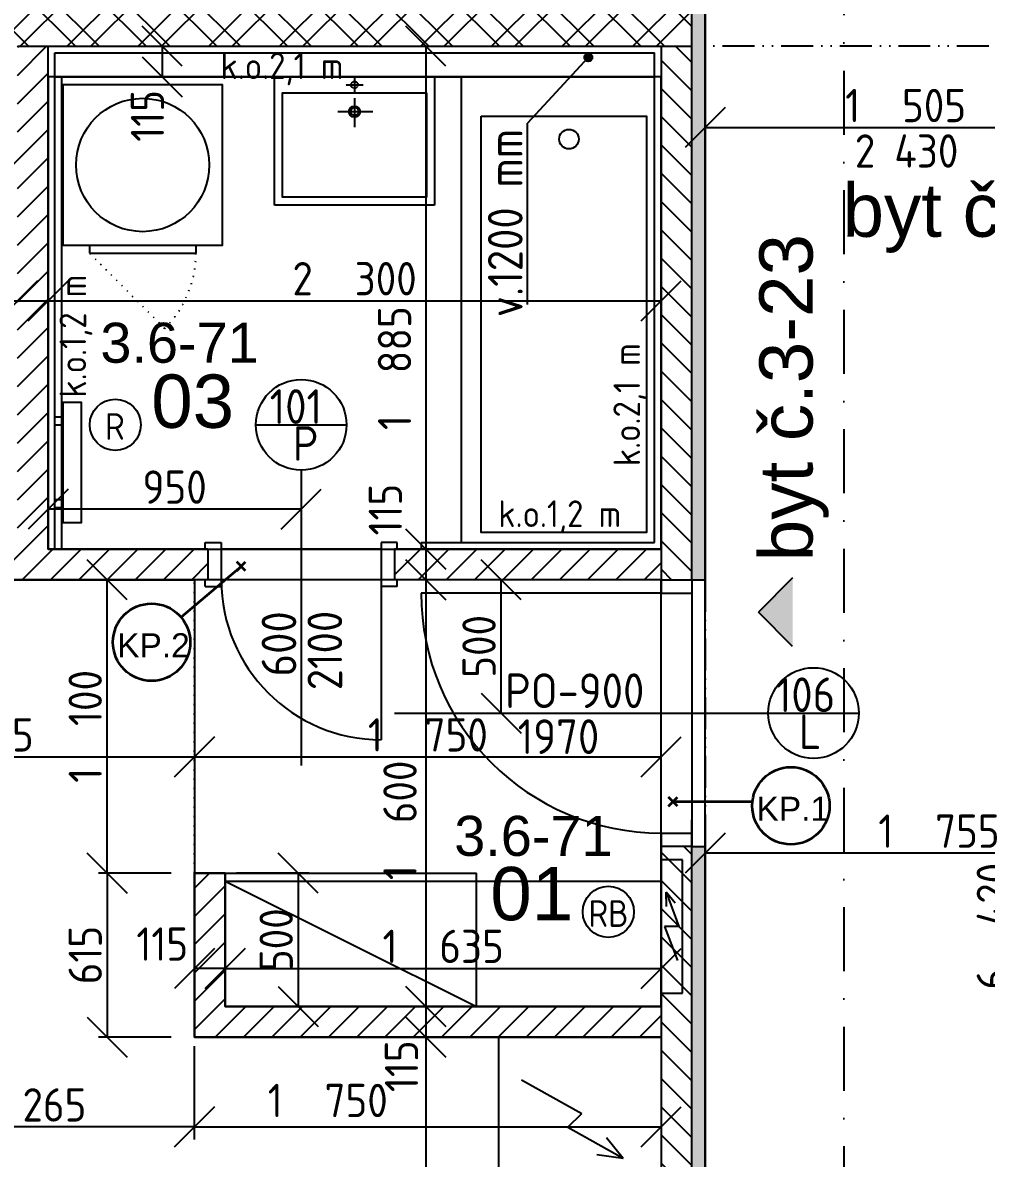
# Model space of a CAD drawing. Extents: x 4511820 to 5180432, y -1526536 to -944957.
# Drawn here: x 5032976 to 5036591, y -1141024 to -1136766 of the extents above; entities that cross this region are included whole.
import ezdxf

# ---------------------------------------------------------------- set-up
doc = ezdxf.new("R2010")
doc.units = 0
doc.header["$MEASUREMENT"] = 0
for name, pattern in [('ACAD_ISO07W100', [3.5, 0.5, -3]), ('ACAD_ISO12W100', [22, 12, -3, 0.5, -3, 0.5, -3]), ('BODKOCIARKOVANA_3', [5.6, 3, -1.3, 0, -1.3]), ('DASHED', [0.75, 0.5, -0.25])]:
    doc.linetypes.add(name, pattern=pattern)
doc.layers.get('0').update_dxf_attribs({"linetype": 'CONTINUOUS'})
doc.layers.get('Defpoints').update_dxf_attribs({"color": 61, "linetype": 'CONTINUOUS'})
for name, color, linetype in [('DVERE', 45, 'CONTINUOUS'), ('KÓTY', 4, 'CONTINUOUS'), ('MÚRY', 1, 'CONTINUOUS'), ('osi', 253, 'CONTINUOUS'), ('Plochy', 41, 'CONTINUOUS'), ('POPIS', 7, 'CONTINUOUS'), ('TENKÁ', 7, 'CONTINUOUS'), ('Z-Kúrenie', 101, 'CONTINUOUS'), ('ZARIADENIE', 47, 'CONTINUOUS'), ('ZARIADENIE1', 145, 'CONTINUOUS'), ('ZARIADOVACIE', 144, 'CONTINUOUS'), ('ZZ-elektro', 221, 'CONTINUOUS'), ('ŠRAFY', 82, 'CONTINUOUS')]:
    doc.layers.add(name, color=color, linetype=linetype)
doc.layers.add('preklady', color=74, linetype='CONTINUOUS', lineweight=35)
doc.styles.add('ARIAL', font='arial.ttf')
doc.styles.add('Style-Arial', font='arial.ttf')
doc.styles.add('STYLE1', font='isocp.shx')
doc.dimstyles.new('STANDARD-50', dxfattribs={"dimtxt": 125, "dimasz": 150, "dimexe": 10, "dimexo": 200, "dimgap": 20, "dimtad": 1, "dimdsep": 46, "dimlunit": 6, "dimtxsty": 'STYLE1', "dimblk1": 'OBLIQUE', "dimblk2": 'OBLIQUE', "dimsah": 1, "dimcen": 2.5, "dimse1": 1, "dimse2": 1, "dimadec": 0, "dimazin": 0, "dimtfac": 1, "dimtmove": 1, "dimatfit": 3, "dimldrblk": 'OBLIQUE', "dimfxl": 1, "dimtolj": 1, "dimtzin": 0, "dimarcsym": 0})
pattern_1 = [(45, (515270.5, 303822), (-53.0330086, 53.0330086), [])]
pattern_2 = [(135, (-2976355.03, 198812.926), (-53.0330086, -53.0330086), [])]

# ---------------------------------------------------------------- blocks, each defined once
blk = doc.blocks.new('pračka')
at = {"layer": 'ZARIADENIE1', "color": 8, "linetype": 'ACAD_ISO07W100', "ltscale": 8}
blk.add_line((4536136.9, -1117296.3), (4536419.7, -1117579.2), dxfattribs=at)
at = {"layer": 'ZARIADENIE1', "color": 8}
for p, q in [((4536419.7, -1117579.2), (4536019.7, -1117579.2)), ((4536019.7, -1117609.2), (4536019.7, -1117579.2)), ((4536419.7, -1117609.2), (4536419.7, -1117579.2))]:
    blk.add_line(p, q, dxfattribs=at)
blk.add_lwpolyline([(4536519.7, -1118209.2), (4536519.7, -1117609.2), (4535919.7, -1117609.2), (4535919.7, -1118209.2)], close=True, dxfattribs=at)
blk.add_circle((4536219.7, -1117909.2), 250, dxfattribs=at)
at = {"layer": 'ZARIADENIE1', "color": 8, "linetype": 'ACAD_ISO07W100', "ltscale": 8}
blk.add_arc((4536419.7, -1117579.2), 400, 135, 180, dxfattribs=at)
blk = doc.blocks.new('_OBLIQUE')
at = {"color": 0, "linetype": 'ByBlock'}
blk.add_line((-0.5, -0.5), (0.5, 0.5), dxfattribs=at)
blk = doc.blocks.new('*D19208')
at = {"layer": 'Defpoints', "color": 0}
for p in [(5035536, -1139304.2), (5037291, -1139354.2), (5035536, -1139879.5)]:
    blk.add_point(p, dxfattribs=at)
at = {"layer": 'KÓTY', "color": 0, "lineweight": -2}
blk.add_line((5037291, -1139879.5), (5035536, -1139879.5), dxfattribs=at)
at = {"layer": 'KÓTY', "color": 0, "linetype": 'ByBlock', "lineweight": -2, "xscale": 150, "yscale": 150, "zscale": 150, "rotation": 180}
blk.add_blockref('_OBLIQUE', (5035536, -1139879.5), dxfattribs=at)
at = {"layer": 'KÓTY', "color": 0, "linetype": 'ByBlock', "lineweight": -2, "xscale": 150, "yscale": 150, "zscale": 150}
blk.add_blockref('_OBLIQUE', (5037291, -1139879.5), dxfattribs=at)
at = {"layer": 'KÓTY', "color": 0, "insert": (5036413.5, -1139797), "char_height": 125, "attachment_point": 5, "style": 'STYLE1'}
blk.add_mtext('\\A1;1ﾠ755', dxfattribs=at)
blk = doc.blocks.new('*D19209')
at = {"layer": 'Defpoints', "color": 0}
for p in [(5035536, -1136854.2), (5037041, -1136854.2), (5037041, -1137158.7)]:
    blk.add_point(p, dxfattribs=at)
at = {"layer": 'KÓTY', "color": 0, "lineweight": -2}
blk.add_line((5035536, -1137158.7), (5037041, -1137158.7), dxfattribs=at)
at = {"layer": 'KÓTY', "color": 0, "linetype": 'ByBlock', "lineweight": -2, "xscale": 150, "yscale": 150, "zscale": 150, "rotation": 180}
blk.add_blockref('_OBLIQUE', (5035536, -1137158.7), dxfattribs=at)
at = {"layer": 'KÓTY', "color": 0, "linetype": 'ByBlock', "lineweight": -2, "xscale": 150, "yscale": 150, "zscale": 150}
blk.add_blockref('_OBLIQUE', (5037041, -1137158.7), dxfattribs=at)
at = {"layer": 'KÓTY', "color": 0, "insert": (5036288.5, -1137076.1), "char_height": 125, "attachment_point": 5, "style": 'STYLE1'}
blk.add_mtext('\\A1;1ﾠ505', dxfattribs=at)
blk = doc.blocks.new('*D19215')
at = {"layer": 'Defpoints', "color": 0}
for p in [(5037041, -1136554.2), (5036721, -1142974.2), (5037016, -1142974.2)]:
    blk.add_point(p, dxfattribs=at)
at = {"layer": 'KÓTY', "color": 0, "lineweight": -2}
blk.add_line((5036721, -1136554.2), (5036721, -1142974.2), dxfattribs=at)
at = {"layer": 'KÓTY', "color": 0, "linetype": 'ByBlock', "lineweight": -2, "xscale": 150, "yscale": 150, "zscale": 150}
for p, rotation in [((5036721, -1136554.2), 90), ((5036721, -1142974.2), 270)]:
    blk.add_blockref('_OBLIQUE', p, dxfattribs=dict(at, rotation=rotation))
at = {"layer": 'KÓTY', "color": 0, "insert": (5036617.5, -1140154), "char_height": 125, "attachment_point": 5, "rotation": 90, "style": 'STYLE1'}
blk.add_mtext('\\A1;6ﾠ420', dxfattribs=at)
blk = doc.blocks.new('*D19217')
at = {"layer": 'Defpoints', "color": 0}
for p in [(5033621, -1140569.2), (5035371, -1140569.2), (5035371, -1140906)]:
    blk.add_point(p, dxfattribs=at)
at = {"layer": 'KÓTY', "color": 0, "lineweight": -2}
blk.add_line((5033621, -1140906), (5035371, -1140906), dxfattribs=at)
at = {"layer": 'KÓTY', "color": 0, "linetype": 'ByBlock', "lineweight": -2, "xscale": 150, "yscale": 150, "zscale": 150, "rotation": 180}
blk.add_blockref('_OBLIQUE', (5033621, -1140906), dxfattribs=at)
at = {"layer": 'KÓTY', "color": 0, "linetype": 'ByBlock', "lineweight": -2, "xscale": 150, "yscale": 150, "zscale": 150}
blk.add_blockref('_OBLIQUE', (5035371, -1140906), dxfattribs=at)
at = {"layer": 'KÓTY', "color": 0, "insert": (5034120.5, -1140807), "char_height": 125, "attachment_point": 5, "style": 'STYLE1'}
blk.add_mtext('\\A1;1ﾠ750', dxfattribs=at)
blk = doc.blocks.new('*D19218')
at = {"layer": 'Defpoints', "color": 0}
for p in [(5032356, -1140044.2), (5033621, -1140044.2), (5032356, -1140906)]:
    blk.add_point(p, dxfattribs=at)
at = {"layer": 'KÓTY', "color": 0, "lineweight": -2}
blk.add_line((5033621, -1140906), (5032356, -1140906), dxfattribs=at)
at = {"layer": 'KÓTY', "color": 0, "linetype": 'ByBlock', "lineweight": -2, "xscale": 150, "yscale": 150, "zscale": 150, "rotation": 180}
blk.add_blockref('_OBLIQUE', (5032356, -1140906), dxfattribs=at)
at = {"layer": 'KÓTY', "color": 0, "linetype": 'ByBlock', "lineweight": -2, "xscale": 150, "yscale": 150, "zscale": 150}
blk.add_blockref('_OBLIQUE', (5033621, -1140906), dxfattribs=at)
at = {"layer": 'KÓTY', "color": 0, "insert": (5032988.5, -1140823.5), "char_height": 125, "attachment_point": 5, "style": 'STYLE1'}
blk.add_mtext('\\A1;1ﾠ265', dxfattribs=at)
blk = doc.blocks.new('*D19221')
at = {"layer": 'Defpoints', "color": 0}
for p in [(5034431.5, -1136854.2), (5033499, -1136969.2), (5034431.5, -1136969.2)]:
    blk.add_point(p, dxfattribs=at)
at = {"layer": 'KÓTY', "color": 0, "lineweight": -2}
blk.add_line((5033499, -1136854.2), (5033499, -1136969.2), dxfattribs=at)
at = {"layer": 'KÓTY', "color": 0, "linetype": 'ByBlock', "lineweight": -2, "xscale": 150, "yscale": 150, "zscale": 150}
for p, rotation in [((5033499, -1136854.2), 90), ((5033499, -1136969.2), 270)]:
    blk.add_blockref('_OBLIQUE', p, dxfattribs=dict(at, rotation=rotation))
at = {"layer": 'KÓTY', "color": 0, "insert": (5033444, -1137115), "char_height": 125, "attachment_point": 5, "rotation": 90, "style": 'STYLE1'}
blk.add_mtext('\\A1;115', dxfattribs=at)
blk = doc.blocks.new('*D19222')
at = {"layer": 'Defpoints', "color": 0}
for p in [(5031956, -1137369.2), (5032956, -1137369.2), (5032956, -1137808)]:
    blk.add_point(p, dxfattribs=at)
at = {"layer": 'KÓTY', "color": 0, "lineweight": -2}
blk.add_line((5031956, -1137808), (5032956, -1137808), dxfattribs=at)
at = {"layer": 'KÓTY', "color": 0, "linetype": 'ByBlock', "lineweight": -2, "xscale": 150, "yscale": 150, "zscale": 150, "rotation": 180}
blk.add_blockref('_OBLIQUE', (5031956, -1137808), dxfattribs=at)
at = {"layer": 'KÓTY', "color": 0, "linetype": 'ByBlock', "lineweight": -2, "xscale": 150, "yscale": 150, "zscale": 150}
blk.add_blockref('_OBLIQUE', (5032956, -1137808), dxfattribs=at)
at = {"layer": 'KÓTY', "color": 0, "insert": (5032456, -1137725.5), "char_height": 125, "attachment_point": 5, "style": 'STYLE1'}
blk.add_mtext('\\A1;1ﾠ000', dxfattribs=at)
blk = doc.blocks.new('*D19223')
at = {"layer": 'Defpoints', "color": 0}
for p in [(5032956, -1137369.2), (5033071, -1137369.2), (5033071, -1137808)]:
    blk.add_point(p, dxfattribs=at)
at = {"layer": 'KÓTY', "color": 0, "lineweight": -2}
blk.add_line((5032956, -1137808), (5033071, -1137808), dxfattribs=at)
at = {"layer": 'KÓTY', "color": 0, "linetype": 'ByBlock', "lineweight": -2, "xscale": 150, "yscale": 150, "zscale": 150, "rotation": 180}
blk.add_blockref('_OBLIQUE', (5032956, -1137808), dxfattribs=at)
at = {"layer": 'KÓTY', "color": 0, "linetype": 'ByBlock', "lineweight": -2, "xscale": 150, "yscale": 150, "zscale": 150}
blk.add_blockref('_OBLIQUE', (5033071, -1137808), dxfattribs=at)
at = {"layer": 'KÓTY', "color": 0, "insert": (5032822.5, -1137669.5), "char_height": 125, "attachment_point": 5, "style": 'STYLE1'}
blk.add_mtext('\\A1;115', dxfattribs=at)
blk = doc.blocks.new('*D19224')
at = {"layer": 'Defpoints', "color": 0}
for p in [(5035371, -1137808), (5033071, -1138739.2), (5035371, -1138739.2)]:
    blk.add_point(p, dxfattribs=at)
at = {"layer": 'KÓTY', "color": 0, "lineweight": -2}
blk.add_line((5033071, -1137808), (5035371, -1137808), dxfattribs=at)
at = {"layer": 'KÓTY', "color": 0, "linetype": 'ByBlock', "lineweight": -2, "xscale": 150, "yscale": 150, "zscale": 150, "rotation": 180}
blk.add_blockref('_OBLIQUE', (5033071, -1137808), dxfattribs=at)
at = {"layer": 'KÓTY', "color": 0, "linetype": 'ByBlock', "lineweight": -2, "xscale": 150, "yscale": 150, "zscale": 150}
blk.add_blockref('_OBLIQUE', (5035371, -1137808), dxfattribs=at)
at = {"layer": 'KÓTY', "color": 0, "insert": (5034221, -1137725.5), "char_height": 125, "attachment_point": 5, "style": 'STYLE1'}
blk.add_mtext('\\A1;2ﾠ300', dxfattribs=at)
blk = doc.blocks.new('*D19225')
at = {"layer": 'Defpoints', "color": 0}
for p in [(5035371, -1136854.2), (5034488, -1138739.2), (5035371, -1138739.2)]:
    blk.add_point(p, dxfattribs=at)
at = {"layer": 'KÓTY', "color": 0, "lineweight": -2}
blk.add_line((5034488, -1136854.2), (5034488, -1138739.2), dxfattribs=at)
at = {"layer": 'KÓTY', "color": 0, "linetype": 'ByBlock', "lineweight": -2, "xscale": 150, "yscale": 150, "zscale": 150}
for p, rotation in [((5034488, -1136854.2), 90), ((5034488, -1138739.2), 270)]:
    blk.add_blockref('_OBLIQUE', p, dxfattribs=dict(at, rotation=rotation))
at = {"layer": 'KÓTY', "color": 0, "insert": (5034371, -1138061), "char_height": 125, "attachment_point": 5, "rotation": 90, "style": 'STYLE1'}
blk.add_mtext('\\A1;1ﾠ885', dxfattribs=at)
blk = doc.blocks.new('*D19226')
at = {"layer": 'Defpoints', "color": 0}
for p in [(5034488, -1138739.2), (5034488, -1138854.2), (5034488, -1138854.2)]:
    blk.add_point(p, dxfattribs=at)
at = {"layer": 'KÓTY', "color": 0, "lineweight": -2}
blk.add_line((5034488, -1138739.2), (5034488, -1138854.2), dxfattribs=at)
at = {"layer": 'KÓTY', "color": 0, "linetype": 'ByBlock', "lineweight": -2, "xscale": 150, "yscale": 150, "zscale": 150}
for p, rotation in [((5034488, -1138739.2), 90), ((5034488, -1138854.2), 270)]:
    blk.add_blockref('_OBLIQUE', p, dxfattribs=dict(at, rotation=rotation))
at = {"layer": 'KÓTY', "color": 0, "insert": (5034336.5, -1138591.5), "char_height": 125, "attachment_point": 5, "rotation": 90, "style": 'STYLE1'}
blk.add_mtext('\\A1;115', dxfattribs=at)
blk = doc.blocks.new('*D19227')
at = {"layer": 'Defpoints', "color": 0}
for p in [(5034488, -1138854.2), (5034488, -1140454.2), (5034488, -1140454.2)]:
    blk.add_point(p, dxfattribs=at)
at = {"layer": 'KÓTY', "color": 0, "lineweight": -2}
blk.add_line((5034488, -1138854.2), (5034488, -1140454.2), dxfattribs=at)
at = {"layer": 'KÓTY', "color": 0, "linetype": 'ByBlock', "lineweight": -2, "xscale": 150, "yscale": 150, "zscale": 150}
for p, rotation in [((5034488, -1138854.2), 90), ((5034488, -1140454.2), 270)]:
    blk.add_blockref('_OBLIQUE', p, dxfattribs=dict(at, rotation=rotation))
at = {"layer": 'KÓTY', "color": 0, "insert": (5034391.5, -1139756.5), "char_height": 125, "attachment_point": 5, "rotation": 90, "style": 'STYLE1'}
blk.add_mtext('\\A1;1ﾠ600', dxfattribs=at)
blk = doc.blocks.new('*D19228')
at = {"layer": 'Defpoints', "color": 0}
for p in [(5033736, -1140454.2), (5033486, -1140569.2), (5034488, -1140569.2)]:
    blk.add_point(p, dxfattribs=at)
at = {"layer": 'KÓTY', "color": 0, "lineweight": -2}
blk.add_line((5034488, -1140454.2), (5034488, -1140569.2), dxfattribs=at)
at = {"layer": 'KÓTY', "color": 0, "linetype": 'ByBlock', "lineweight": -2, "xscale": 150, "yscale": 150, "zscale": 150}
for p, rotation in [((5034488, -1140454.2), 90), ((5034488, -1140569.2), 270)]:
    blk.add_blockref('_OBLIQUE', p, dxfattribs=dict(at, rotation=rotation))
at = {"layer": 'KÓTY', "color": 0, "insert": (5034397, -1140678.5), "char_height": 125, "attachment_point": 5, "rotation": 90, "style": 'STYLE1'}
blk.add_mtext('\\A1;115', dxfattribs=at)
blk = doc.blocks.new('*D19229')
at = {"layer": 'Defpoints', "color": 0}
for p in [(5033621, -1140569.2), (5033371, -1142974.2), (5034488, -1142974.2)]:
    blk.add_point(p, dxfattribs=at)
at = {"layer": 'KÓTY', "color": 0, "lineweight": -2}
blk.add_line((5034488, -1140569.2), (5034488, -1142974.2), dxfattribs=at)
at = {"layer": 'KÓTY', "color": 0, "linetype": 'ByBlock', "lineweight": -2, "xscale": 150, "yscale": 150, "zscale": 150}
for p, rotation in [((5034488, -1140569.2), 90), ((5034488, -1142974.2), 270)]:
    blk.add_blockref('_OBLIQUE', p, dxfattribs=dict(at, rotation=rotation))
at = {"layer": 'KÓTY', "color": 0, "insert": (5034405.5, -1141771.7), "char_height": 125, "attachment_point": 5, "rotation": 90, "style": 'STYLE1'}
blk.add_mtext('\\A1;2ﾠ405', dxfattribs=at)
blk = doc.blocks.new('*D19236')
at = {"layer": 'Defpoints', "color": 0}
for p in [(5033736, -1139954.2), (5033736, -1140454.2), (5034009.5, -1140454.2)]:
    blk.add_point(p, dxfattribs=at)
at = {"layer": 'KÓTY', "color": 0, "lineweight": -2}
blk.add_line((5034009.5, -1139954.2), (5034009.5, -1140454.2), dxfattribs=at)
at = {"layer": 'KÓTY', "color": 0, "linetype": 'ByBlock', "lineweight": -2, "xscale": 150, "yscale": 150, "zscale": 150}
for p, rotation in [((5034009.5, -1139954.2), 90), ((5034009.5, -1140454.2), 270)]:
    blk.add_blockref('_OBLIQUE', p, dxfattribs=dict(at, rotation=rotation))
at = {"layer": 'KÓTY', "color": 0, "insert": (5033927, -1140204.2), "char_height": 125, "attachment_point": 5, "rotation": 90, "style": 'STYLE1'}
blk.add_mtext('\\A1;500', dxfattribs=at)
blk = doc.blocks.new('*D19237')
at = {"layer": 'Defpoints', "color": 0}
for p in [(5033019.5, -1138854.2), (5033293, -1138854.2), (5033019.5, -1139954.2)]:
    blk.add_point(p, dxfattribs=at)
at = {"layer": 'KÓTY', "color": 0, "lineweight": -2}
blk.add_line((5033293, -1139954.2), (5033293, -1138854.2), dxfattribs=at)
at = {"layer": 'KÓTY', "color": 0, "linetype": 'ByBlock', "lineweight": -2, "xscale": 150, "yscale": 150, "zscale": 150}
for p, rotation in [((5033293, -1138854.2), 90), ((5033293, -1139954.2), 270)]:
    blk.add_blockref('_OBLIQUE', p, dxfattribs=dict(at, rotation=rotation))
at = {"layer": 'KÓTY', "color": 0, "insert": (5033210.5, -1139404.2), "char_height": 125, "attachment_point": 5, "rotation": 90, "style": 'STYLE1'}
blk.add_mtext('\\A1;1ﾠ100', dxfattribs=at)
blk = doc.blocks.new('*D19240')
at = {"layer": 'Defpoints', "color": 0}
for p in [(5033071, -1138446.5), (5034021, -1138446.5), (5033071, -1138589.5)]:
    blk.add_point(p, dxfattribs=at)
at = {"layer": 'KÓTY', "color": 0, "lineweight": -2}
blk.add_line((5034021, -1138589.5), (5033071, -1138589.5), dxfattribs=at)
at = {"layer": 'KÓTY', "color": 0, "linetype": 'ByBlock', "lineweight": -2, "xscale": 150, "yscale": 150, "zscale": 150, "rotation": 180}
blk.add_blockref('_OBLIQUE', (5033071, -1138589.5), dxfattribs=at)
at = {"layer": 'KÓTY', "color": 0, "linetype": 'ByBlock', "lineweight": -2, "xscale": 150, "yscale": 150, "zscale": 150}
blk.add_blockref('_OBLIQUE', (5034021, -1138589.5), dxfattribs=at)
at = {"layer": 'KÓTY', "color": 0, "insert": (5033546, -1138507), "char_height": 125, "attachment_point": 5, "style": 'STYLE1'}
blk.add_mtext('\\A1;950', dxfattribs=at)
blk = doc.blocks.new('*D19241')
at = {"layer": 'Defpoints', "color": 0}
for p in [(5034488, -1138854.2), (5034770.5, -1138854.2), (5034488, -1139354.2)]:
    blk.add_point(p, dxfattribs=at)
at = {"layer": 'KÓTY', "color": 0, "lineweight": -2}
blk.add_line((5034770.5, -1139354.2), (5034770.5, -1138854.2), dxfattribs=at)
at = {"layer": 'KÓTY', "color": 0, "linetype": 'ByBlock', "lineweight": -2, "xscale": 150, "yscale": 150, "zscale": 150}
for p, rotation in [((5034770.5, -1138854.2), 90), ((5034770.5, -1139354.2), 270)]:
    blk.add_blockref('_OBLIQUE', p, dxfattribs=dict(at, rotation=rotation))
at = {"layer": 'KÓTY', "color": 0, "insert": (5034688, -1139104.2), "char_height": 125, "attachment_point": 5, "rotation": 90, "style": 'STYLE1'}
blk.add_mtext('\\A1;500', dxfattribs=at)
blk = doc.blocks.new('*D21998')
at = {"layer": 'Defpoints', "color": 0}
for p in [(5035371, -1140311.5), (5033736, -1140454.2), (5035371, -1140454.2)]:
    blk.add_point(p, dxfattribs=at)
at = {"layer": 'KÓTY', "color": 0, "lineweight": -2}
blk.add_line((5033736, -1140311.5), (5035371, -1140311.5), dxfattribs=at)
at = {"layer": 'KÓTY', "color": 0, "linetype": 'ByBlock', "lineweight": -2, "xscale": 150, "yscale": 150, "zscale": 150, "rotation": 180}
blk.add_blockref('_OBLIQUE', (5033736, -1140311.5), dxfattribs=at)
at = {"layer": 'KÓTY', "color": 0, "linetype": 'ByBlock', "lineweight": -2, "xscale": 150, "yscale": 150, "zscale": 150}
blk.add_blockref('_OBLIQUE', (5035371, -1140311.5), dxfattribs=at)
at = {"layer": 'KÓTY', "color": 0, "insert": (5034553.5, -1140229), "char_height": 125, "attachment_point": 5, "style": 'STYLE1'}
blk.add_mtext('\\A1;1ﾠ635', dxfattribs=at)
blk = doc.blocks.new('*D21999')
at = {"layer": 'Defpoints', "color": 0}
for p in [(5033621, -1140311.5), (5033621, -1140311.5), (5033736, -1140311.5)]:
    blk.add_point(p, dxfattribs=at)
at = {"layer": 'KÓTY', "color": 0, "lineweight": -2}
blk.add_line((5033736, -1140311.5), (5033621, -1140311.5), dxfattribs=at)
at = {"layer": 'KÓTY', "color": 0, "linetype": 'ByBlock', "lineweight": -2, "xscale": 150, "yscale": 150, "zscale": 150, "rotation": 180}
blk.add_blockref('_OBLIQUE', (5033621, -1140311.5), dxfattribs=at)
at = {"layer": 'KÓTY', "color": 0, "linetype": 'ByBlock', "lineweight": -2, "xscale": 150, "yscale": 150, "zscale": 150}
blk.add_blockref('_OBLIQUE', (5033736, -1140311.5), dxfattribs=at)
at = {"layer": 'KÓTY', "color": 0, "insert": (5033499.5, -1140220.5), "char_height": 125, "attachment_point": 5, "style": 'STYLE1'}
blk.add_mtext('\\A1;115', dxfattribs=at)
blk = doc.blocks.new('*D22000')
at = {"layer": 'Defpoints', "color": 0}
for p in [(5033621, -1139282.7), (5035371, -1139282.7), (5035371, -1139518.5)]:
    blk.add_point(p, dxfattribs=at)
at = {"layer": 'KÓTY', "color": 0, "lineweight": -2}
blk.add_line((5033621, -1139518.5), (5035371, -1139518.5), dxfattribs=at)
at = {"layer": 'KÓTY', "color": 0, "linetype": 'ByBlock', "lineweight": -2, "xscale": 150, "yscale": 150, "zscale": 150, "rotation": 180}
blk.add_blockref('_OBLIQUE', (5033621, -1139518.5), dxfattribs=at)
at = {"layer": 'KÓTY', "color": 0, "linetype": 'ByBlock', "lineweight": -2, "xscale": 150, "yscale": 150, "zscale": 150}
blk.add_blockref('_OBLIQUE', (5035371, -1139518.5), dxfattribs=at)
at = {"layer": 'KÓTY', "color": 0, "insert": (5034496, -1139436), "char_height": 125, "attachment_point": 5, "style": 'STYLE1'}
blk.add_mtext('\\A1;1ﾠ750', dxfattribs=at)
blk = doc.blocks.new('*D22001')
at = {"layer": 'Defpoints', "color": 0}
for p in [(5033621, -1139518.5), (5031956, -1139807.7), (5033621, -1139832.7)]:
    blk.add_point(p, dxfattribs=at)
at = {"layer": 'KÓTY', "color": 0, "lineweight": -2}
blk.add_line((5031956, -1139518.5), (5033621, -1139518.5), dxfattribs=at)
at = {"layer": 'KÓTY', "color": 0, "linetype": 'ByBlock', "lineweight": -2, "xscale": 150, "yscale": 150, "zscale": 150, "rotation": 180}
blk.add_blockref('_OBLIQUE', (5031956, -1139518.5), dxfattribs=at)
at = {"layer": 'KÓTY', "color": 0, "linetype": 'ByBlock', "lineweight": -2, "xscale": 150, "yscale": 150, "zscale": 150}
blk.add_blockref('_OBLIQUE', (5033621, -1139518.5), dxfattribs=at)
at = {"layer": 'KÓTY', "color": 0, "insert": (5032788.5, -1139436), "char_height": 125, "attachment_point": 5, "style": 'STYLE1'}
blk.add_mtext('\\A1;1ﾠ665', dxfattribs=at)
blk = doc.blocks.new('*D22002')
at = {"layer": 'Defpoints', "color": 0}
for p in [(5033621, -1139954.2), (5033293, -1140569.2), (5033621, -1140569.2)]:
    blk.add_point(p, dxfattribs=at)
at = {"layer": 'KÓTY', "color": 0, "lineweight": -2}
blk.add_line((5033293, -1139954.2), (5033293, -1140569.2), dxfattribs=at)
at = {"layer": 'KÓTY', "color": 0, "linetype": 'ByBlock', "lineweight": -2, "xscale": 150, "yscale": 150, "zscale": 150}
for p, rotation in [((5033293, -1139954.2), 90), ((5033293, -1140569.2), 270)]:
    blk.add_blockref('_OBLIQUE', p, dxfattribs=dict(at, rotation=rotation))
at = {"layer": 'KÓTY', "color": 0, "insert": (5033210.5, -1140261.7), "char_height": 125, "attachment_point": 5, "rotation": 90, "style": 'STYLE1'}
blk.add_mtext('\\A1;615', dxfattribs=at)

msp = doc.modelspace()

# ---------------------------------------------------------------- hatches: boundary and pattern name
at = {"layer": 'KÓTY'}
h = msp.add_hatch(color=256, dxfattribs=at)
h.dxf.hatch_style = 1
h.paths.add_polyline_path([(5035113, -1136895.5, 0.65381715), (5035087.826, -1136884.478, 1.52947961)])
at = {"layer": 'TENKÁ'}
h = msp.add_hatch(color=256, dxfattribs=at)
h.dxf.hatch_style = 1
h.paths.add_polyline_path([(5035864.41, -1138847.781), (5035864.41, -1139104.602), (5035736, -1138976.191)])
at = {"layer": 'ŠRAFY'}
h = msp.add_hatch(dxfattribs=at)
h.set_pattern_fill('ANSI32', color=256, scale=500)
h.set_pattern_definition([(45, (584112, 91563.12), (-132.5825215, 132.5825215), []), (45, (584200.39, 91563.12), (-132.5825215, 132.5825215), [])])
h.paths.add_polyline_path([(5035486, -1136604.191), (5027241, -1136604.191), (5027241, -1136854.191), (5027621, -1136854.191), (5031841, -1136854.191), (5031956, -1136854.191), (5032956, -1136854.191), (5033071, -1136854.191), (5033096, -1136854.191), (5035346, -1136854.191), (5035371, -1136854.191), (5035486, -1136854.191)])
h = msp.add_hatch(dxfattribs=at)
h.set_pattern_fill('ANSI32', color=256, scale=500, angle=90)
h.set_pattern_definition([(135, (400449.4, 44482.1), (-132.5825215, -132.5825215), []), (135, (400449.4, 44570.48), (-132.5825215, -132.5825215), [])])
h.paths.add_polyline_path([(5027241, -1136604.191), (5027241, -1136854.191), (5027621, -1136854.191), (5031841, -1136854.191), (5031956, -1136854.191), (5032956, -1136854.191), (5033071, -1136854.191), (5033096, -1136854.191), (5035346, -1136854.191), (5035371, -1136854.191), (5035486, -1136854.191), (5035486, -1136604.191)])
h = msp.add_hatch(dxfattribs=at)
h.set_pattern_fill('DOTS', color=256, scale=250, angle=90)
h.set_pattern_definition([(90, (-71441.844, -23850), (-15.625, 7.8125), [0, -15.625])])
h.paths.add_polyline_path([(5035536, -1136604.191), (5035486, -1136604.191), (5035486, -1136854.191), (5035486, -1138854.191), (5035536, -1138854.191)])
at = {"layer": 'ŠRAFY', "ltscale": 0.25}
h = msp.add_hatch(dxfattribs=at)
h.set_pattern_fill('ANSI31', color=256, scale=600, style=0)
h.set_pattern_definition(pattern_1)
h.paths.add_polyline_path([(5031956, -1137254.191), (5031956, -1136854.191), (5031841, -1136854.191), (5031841, -1138979.191), (5031956, -1138979.191), (5031956, -1138854.191), (5031971, -1138854.191), (5031971, -1138739.191), (5031956, -1138739.191), (5031956, -1137369.191), (5032956, -1137369.191), (5032956, -1138739.191), (5032671, -1138739.191), (5032671, -1138854.191), (5033671, -1138854.191), (5033671, -1138739.191), (5033071, -1138739.191), (5033071, -1136854.191), (5032956, -1136854.191), (5032956, -1137254.191)])
h = msp.add_hatch(dxfattribs=at)
h.set_pattern_fill('ANSI31', color=256, scale=600, angle=90, style=0)
h.set_pattern_definition(pattern_2)
h.paths.add_polyline_path([(5035486, -1136854.191), (5035371, -1136854.191), (5035371, -1138739.191), (5035371, -1138854.191), (5035486, -1138854.191)])
h = msp.add_hatch(dxfattribs=at)
h.set_pattern_fill('ANSI31', color=256, scale=600, style=0)
h.set_pattern_definition(pattern_1)
h.paths.add_polyline_path([(5035371, -1138739.191), (5034471, -1138739.191), (5034381, -1138739.191), (5034371, -1138739.191), (5034371, -1138854.191), (5034381, -1138854.191), (5035371, -1138854.191)])
h = msp.add_hatch(dxfattribs=at)
h.set_pattern_fill('ANSI31', color=256, scale=600, angle=90, style=0)
h.set_pattern_definition(pattern_2)
h.paths.add_polyline_path([(5035371, -1139854.191), (5035371, -1140454.191), (5035371, -1140569.191), (5035371, -1142974.191), (5035486, -1142974.191), (5035486, -1142754.191), (5035486, -1139854.191)])
at = {"layer": 'ŠRAFY'}
h = msp.add_hatch(dxfattribs=at)
h.set_pattern_fill('DOTS', color=256, scale=250, angle=90)
h.set_pattern_definition([(90, (-71441.844, -23850), (-15.625, 7.8125), [0, -15.625])])
h.paths.add_polyline_path([(5035536, -1142624.191), (5035536, -1139854.191), (5035486, -1139854.191), (5035486, -1142624.191)])
at = {"layer": 'ŠRAFY', "ltscale": 0.25}
h = msp.add_hatch(dxfattribs=at)
h.set_pattern_fill('ANSI31', color=256, scale=600, style=0)
h.set_pattern_definition(pattern_1)
h.paths.add_polyline_path([(5033621, -1139954.191), (5033621, -1140569.191), (5035371, -1140569.191), (5035371, -1140454.191), (5033736, -1140454.191), (5033736, -1139954.191)])

# ---------------------------------------------------------------- linework, layer by layer
at = {"layer": 'DVERE', "ltscale": 0.25}
for p, q in [((5033851, -1138273.461), (5034191, -1138273.461)), ((5034021, -1138446.535), (5034021, -1139551.191)), ((5033661, -1138739.191), (5033661, -1138714.191)), ((5033661, -1138714.191), (5033721, -1138714.191)), ((5033721, -1138714.191), (5033721, -1138879.191)), ((5034321, -1138739.191), (5033721, -1138739.191)), ((5034321, -1138714.191), (5034321, -1138879.191)), ((5034381, -1138714.191), (5034321, -1138714.191)), ((5034321, -1138739.191), (5034321, -1138884.191)), ((5034381, -1138739.191), (5034381, -1138714.191)), ((5033661, -1138879.191), (5033661, -1138854.191)), ((5034321, -1138854.191), (5033721, -1138854.191)), ((5034321, -1138854.191), (5034321, -1139454.191)), ((5034381, -1138879.191), (5034381, -1138854.191)), ((5033661, -1138879.191), (5033721, -1138879.191)), ((5034381, -1138879.191), (5034321, -1138879.191)), ((5034370.344, -1139354.191), (5035773, -1139354.191)), ((5035773, -1139354.191), (5036113, -1139354.191))]:
    msp.add_line(p, q, dxfattribs=at)
at = {"layer": 'DVERE'}
for p, q in [((5035371, -1138904.191), (5034471, -1138904.191)), ((5035371, -1139804.191), (5035371, -1138904.191)), ((5035486, -1138904.191), (5035486, -1139804.191))]:
    msp.add_line(p, q, dxfattribs=at)
at = {"layer": 'DVERE', "ltscale": 0.25}
for centre in [(5034021, -1138273.461), (5035943, -1139354.191)]:
    msp.add_circle(centre, 170, dxfattribs=at)
msp.add_arc((5034321, -1138854.191), 600, 180, 270, dxfattribs=at)
at = {"layer": 'DVERE'}
msp.add_arc((5035371, -1138904.191), 900, 180, 270, dxfattribs=at)
at = {"layer": 'KÓTY'}
for p, q in [((5035098, -1136895.5), (5034870, -1137142.5)), ((5034870, -1137822), (5034870, -1137142.5)), ((5033533.5, -1139954.191), (5033260, -1139954.191)), ((5034051, -1139954.191), (5033777.5, -1139954.191)), ((5033533.5, -1140569.191), (5033260, -1140569.191)), ((5033621, -1140953.855), (5033621, -1140603.855))]:
    msp.add_line(p, q, dxfattribs=at)
msp.add_circle((5035098, -1136895.5), 15, dxfattribs=at)
at = {"layer": 'MÚRY'}
for p, q in [((5035536, -1136554.191), (5035536, -1138854.191)), ((5033071, -1136854.191), (5035371, -1136854.191)), ((5035371, -1138854.191), (5035371, -1138904.191)), ((5035486, -1138854.191), (5035536, -1138854.191)), ((5035486, -1138854.191), (5035486, -1138904.191)), ((5035371, -1138904.191), (5035486, -1138904.191)), ((5035371, -1139804.191), (5035486, -1139804.191)), ((5035486, -1139804.191), (5035486, -1139854.191)), ((5035486, -1139854.191), (5035536, -1139854.191))]:
    msp.add_line(p, q, dxfattribs=at)
at = {"layer": 'MÚRY', "ltscale": 0.25}
for p, q in [((5033071, -1138739.191), (5033071, -1136854.191)), ((5035371, -1136854.191), (5035371, -1138739.191)), ((5033671, -1138739.191), (5033071, -1138739.191)), ((5033671, -1138739.191), (5033671, -1138854.191)), ((5035371, -1138739.191), (5034371, -1138739.191)), ((5034371, -1138739.191), (5034371, -1138854.191)), ((5033671, -1138854.191), (5032671, -1138854.191)), ((5035371, -1138854.191), (5034371, -1138854.191)), ((5035536, -1139754.191), (5035536, -1142624.191)), ((5035371, -1139804.191), (5035371, -1140454.191)), ((5033621, -1140569.191), (5033621, -1139954.191)), ((5033736, -1139954.191), (5033621, -1139954.191)), ((5033736, -1140454.191), (5033736, -1139954.191)), ((5035371, -1140454.191), (5033736, -1140454.191)), ((5035371, -1140569.191), (5033621, -1140569.191)), ((5035371, -1140569.191), (5035371, -1142974.191))]:
    msp.add_line(p, q, dxfattribs=at)
at = {"layer": 'osi', "linetype": 'BODKOCIARKOVANA_3', "ltscale": 80}
msp.add_line((5036056, -1134257), (5036056, -1171774.191), dxfattribs=at)
at = {"layer": 'Plochy'}
for points in [[(5035536, -1142624.191), (5035536, -1136554.191), (5037041, -1136554.191), (5037041, -1136854.191), (5037481, -1136854.191), (5037481, -1139154.191), (5037291, -1139154.191), (5037291, -1139354.191), (5038591, -1139354.191), (5038591, -1141154.191), (5040541, -1141154.191), (5040541, -1142974.191), (5036466, -1142974.191), (5036466, -1142624.191)], [(5035371, -1136969.191), (5033071, -1136969.191), (5033071, -1138739.191), (5035371, -1138739.191)], [(5035371, -1136969.191), (5033121, -1136969.191), (5033121, -1138739.191), (5035371, -1138739.191)], [(5028856, -1140044.191), (5032356, -1140044.191), (5032356, -1139929.191), (5031956, -1139929.191), (5031956, -1138854.191), (5033621, -1138854.191), (5033621, -1140569.191), (5035371, -1140569.191), (5035371, -1142974.191), (5028856, -1142974.191)], [(5035371, -1138854.191), (5033621, -1138854.191), (5033621, -1139954.191), (5033736, -1139954.191), (5033736, -1140454.191), (5035371, -1140454.191)]]:
    msp.add_lwpolyline(points, close=True, dxfattribs=at)
at = {"layer": 'preklady'}
for p, q in [((5033795.383, -1138804.383), (5033570.175, -1138995.011)), ((5033778.765, -1138820.999), (5033811.999, -1138787.765)), ((5033812, -1138821), (5033778.766, -1138787.766)), ((5035398.765, -1139702.999), (5035431.999, -1139669.765)), ((5035432, -1139703), (5035398.766, -1139669.766)), ((5035415.382, -1139686.382), (5035713.761, -1139686.382))]:
    msp.add_line(p, q, dxfattribs=at)
at = {"layer": 'preklady', "ltscale": 0.25}
for centre in [(5033459.5, -1139088.691), (5035857.925, -1139701.93)]:
    msp.add_circle(centre, 145, dxfattribs=at)
at = {"layer": 'TENKÁ'}
for p, q in [((5035486, -1138854.191), (5035486, -1136604.191)), ((5032956, -1136854.191), (5033071, -1136854.191)), ((5035371, -1136854.191), (5035486, -1136854.191)), ((5035371, -1138739.191), (5035371, -1138854.191)), ((5035371, -1138854.191), (5035486, -1138854.191)), ((5035864.41, -1138847.781), (5035736, -1138976.191)), ((5035864.41, -1139104.602), (5035736, -1138976.191)), ((5035486, -1142739.191), (5035486, -1139754.191)), ((5035486, -1139854.191), (5035371, -1139854.191)), ((5035371, -1140454.191), (5035371, -1140569.191))]:
    msp.add_line(p, q, dxfattribs=at)
at = {"layer": 'TENKÁ', "linetype": 'ACAD_ISO12W100', "ltscale": 10}
for p, q in [((5037041, -1136854.191), (5035541, -1136854.191)), ((5035536, -1138854.191), (5035536, -1139854.191))]:
    msp.add_line(p, q, dxfattribs=at)
at = {"layer": 'TENKÁ', "ltscale": 0.25}
for p, q in [((5033096, -1138739.191), (5033096, -1136879.191)), ((5033096, -1136879.191), (5035346, -1136879.191)), ((5035346, -1138714.191), (5035346, -1136879.191)), ((5033096, -1136969.191), (5035346, -1136969.191)), ((5034471, -1138714.191), (5035346, -1138714.191)), ((5034471, -1138714.191), (5034471, -1138739.191))]:
    msp.add_line(p, q, dxfattribs=at)
at = {"layer": 'TENKÁ', "linetype": 'ACAD_ISO07W100', "ltscale": 10}
msp.add_line((5033621, -1139954.191), (5033621, -1138854.191), dxfattribs=at)
at = {"layer": 'Z-Kúrenie', "linetype": 'Continuous'}
for p, q in [((5033126, -1138244.191), (5033096, -1138244.191)), ((5033126, -1138274.191), (5033096, -1138274.191)), ((5033126, -1138554.191), (5033096, -1138554.191)), ((5033126, -1138584.191), (5033096, -1138584.191))]:
    msp.add_line(p, q, dxfattribs=at)
msp.add_lwpolyline([(5033126, -1138639.191), (5033196, -1138639.191), (5033196, -1138189.191), (5033126, -1138189.191)], close=True, dxfattribs=at)
msp.add_circle((5033323.233, -1138273.425), 96, dxfattribs=at)
at = {"layer": 'ZARIADENIE'}
for p, q in [((5033736, -1139954.191), (5034678.5, -1139954.191)), ((5034678.5, -1140454.191), (5034678.5, -1139954.191)), ((5033736, -1139984.191), (5035371, -1139984.191)), ((5033736, -1139984.191), (5034678.5, -1140454.191))]:
    msp.add_line(p, q, dxfattribs=at)
at = {"layer": 'ZARIADENIE1', "color": 8, "ltscale": 0.25}
msp.add_line((5034761, -1140569.191), (5034761, -1142374.191), dxfattribs=at)
at = {"layer": 'ZARIADENIE1', "color": 8}
for p, q in [((5034847.488, -1140729.339), (5035073.814, -1140855.266)), ((5035020.943, -1140907.099), (5035073.814, -1140855.266)), ((5035020.943, -1140907.099), (5035228.918, -1141022.816)), ((5035165.64, -1140945.266), (5035228.918, -1141022.816)), ((5035129.661, -1141009.931), (5035228.918, -1141022.816))]:
    msp.add_line(p, q, dxfattribs=at)
at = {"layer": 'ZARIADOVACIE', "ltscale": 0.25}
for p, q in [((5033921, -1137449.191), (5033921, -1136969.191)), ((5034521, -1136969.191), (5034521, -1137449.191)), ((5034621, -1136969.191), (5034621, -1138714.191)), ((5034521, -1137449.191), (5033921, -1137449.191))]:
    msp.add_line(p, q, dxfattribs=at)
at = {"layer": 'ZARIADOVACIE', "linetype": 'DASHED'}
for p, q in [((5034221, -1136973.892), (5034221, -1137025.926)), ((5034188.137, -1136998.54), (5034253.863, -1136998.54)), ((5034221, -1137048.298), (5034221, -1137157.843)), ((5034158.012, -1137098.962), (5034289.465, -1137098.962))]:
    msp.add_line(p, q, dxfattribs=at)
at = {"layer": 'ZARIADOVACIE', "ltscale": 0.25}
for points in [[(5034491, -1137029.191), (5034491, -1137419.191), (5033951, -1137419.191), (5033951, -1137029.191)], [(5034491, -1137029.191), (5034491, -1137419.191), (5033951, -1137419.191), (5033951, -1137029.191)], [(5034696, -1137116.664), (5035316, -1137116.664), (5035316, -1138676.664), (5034696, -1138676.664)]]:
    msp.add_lwpolyline(points, close=True, dxfattribs=at)
at = {"layer": 'ZARIADOVACIE', "linetype": 'DASHED'}
msp.add_circle((5034220.686, -1136998.539), 12.931, dxfattribs=at)
at = {"layer": 'ZARIADOVACIE', "linetype": 'Continuous'}
for centre, radius in [((5034220.727, -1137099.23), 20.877), ((5034221, -1137098.962), 14.781)]:
    msp.add_circle(centre, radius, dxfattribs=at)
at = {"layer": 'ZARIADOVACIE', "ltscale": 0.25}
msp.add_circle((5035025.298, -1137202.078), 36.624, dxfattribs=at)
at = {"layer": 'ZZ-elektro'}
for p, q in [((5035451, -1139904.191), (5035371, -1139904.191)), ((5035451, -1140404.191), (5035451, -1139904.191)), ((5035389.599, -1140025.698), (5035437.883, -1140154.191)), ((5035390.922, -1140079.005), (5035389.599, -1140025.698)), ((5035423.708, -1140066.685), (5035389.599, -1140025.698)), ((5035437.883, -1140154.191), (5035384.17, -1140154.191)), ((5035384.17, -1140154.191), (5035432.454, -1140282.685)), ((5035371, -1140404.191), (5035451, -1140404.191))]:
    msp.add_line(p, q, dxfattribs=at)
msp.add_circle((5035172.956, -1140099.793), 96, dxfattribs=at)

# ---------------------------------------------------------------- block references
at = {"layer": 'TENKÁ', "rotation": 180}
msp.add_blockref('pračka', (9569645.747, -2255208.383), dxfattribs=at)

# ---------------------------------------------------------------- texts
at = {"layer": 'DVERE', "style": 'STYLE1'}
for s, p in [('101', (5033902.47, -1138269.961)), ('P', (5033989.47, -1138408.598)), ('106', (5035800.97, -1139350.691)), ('L', (5035887.97, -1139489.328))]:
    msp.add_text(s, height=130, dxfattribs=at).set_placement(p)
at = {"layer": 'KÓTY', "insert": (5036292.019, -1137246.685), "char_height": 125, "attachment_point": 5, "style": 'STYLE1'}
msp.add_mtext('\\A1;2 430', dxfattribs=at)
at = {"layer": 'POPIS', "color": 63, "ltscale": 0.25, "style": 'Style-Arial'}
msp.add_text('byt č.3-22', height=200, dxfattribs=at).set_placement((5036051.889, -1137568.373))
msp.add_text('byt č.3-23', height=200, rotation=90, dxfattribs=at).set_placement((5035939.473, -1138784.9))
at = {"layer": 'POPIS', "lineweight": 40, "ltscale": 0.25, "style": 'ARIAL'}
for s, height, p in [('3.6-71', 150, (5033267.412, -1138040.687)), ('03', 200, (5033458.311, -1138284.77)), ('3.6-71', 150, (5034594.912, -1139889.687)), ('01', 200, (5034730.311, -1140131.27))]:
    msp.add_text(s, height=height, dxfattribs=at).set_placement(p)
at = {"layer": 'preklady', "linetype": 'Continuous', "lineweight": 20, "style": 'ARIAL'}
for s, p in [('KP.2', (5033330.236, -1139144.948)), ('KP.1', (5035728.661, -1139758.187))]:
    msp.add_text(s, height=90, dxfattribs=at).set_placement(p)
at = {"layer": 'TENKÁ', "linetype": 'Continuous', "style": 'STYLE1'}
for s, height, p in [('k.o.2,1 m', 100, (5033718.003, -1136977.133)), ('k.o.1,2 m', 100, (5034760.184, -1138656.781)), ('PO-900', 130, (5034785.929, -1139335.608)), ('1970', 130, (5034832.811, -1139507.716))]:
    msp.add_text(s, height=height, dxfattribs=at).set_placement(p)
for s, height, p in [('v.1200 mm', 130, (5034851.417, -1137870.128)), ('k.o.1,2 m', 100, (5033214.275, -1138171.479)), ('k.o.2,1 m', 100, (5035292.144, -1138428.529)), ('600', 130, (5034002.417, -1139217.106)), ('2100', 130, (5034174.524, -1139268.88))]:
    msp.add_text(s, height=height, rotation=90, dxfattribs=at).set_placement(p)
at = {"layer": 'Z-Kúrenie', "linetype": 'Continuous', "style": 'STYLE1'}
msp.add_text('R', height=100, dxfattribs=at).set_placement((5033284.605, -1138329.624))
at = {"layer": 'ZZ-elektro', "style": 'STYLE1'}
msp.add_text('RB', height=100, dxfattribs=at).set_placement((5035098.329, -1140155.992))

# ---------------------------------------------------------------- dimensions: what is measured, and where the dimension line sits
at = {"layer": 'KÓTY'}
for base, p1, p2, picture, middle in [((5036721, -1142974.191), (5037041, -1136554.191), (5037016, -1142974.191), '*D19215', (5036700, -1140154)), ((5033499, -1136969.191), (5034431.5, -1136854.191), (5034431.5, -1136969.191), '*D19221', (5033526.5, -1137115)), ((5034488, -1138739.191), (5035371, -1136854.191), (5035371, -1138739.191), '*D19225', (5034453.5, -1138061)), ((5034488, -1138854.191), (5034488, -1138739.191), (5034488, -1138854.191), '*D19226', (5034419, -1138591.5)), ((5034488, -1140454.191), (5034488, -1138854.191), (5034488, -1140454.191), '*D19227', (5034474, -1139756.5)), ((5034488, -1140569.191), (5033736, -1140454.191), (5033486, -1140569.191), '*D19228', (5034479.5, -1140678.5))]:
    dim = msp.add_linear_dim(base=base, p1=p1, p2=p2, angle=90, dimstyle='STANDARD-50', dxfattribs=at)
    dim.commit()
    dim.dimension.update_dxf_attribs({"geometry": picture, "text_midpoint": middle, "dimtype": 160})
for base, p1, p2, picture, middle in [((5037041, -1137158.691), (5035536, -1136854.191), (5037041, -1136854.191), '*D19209', (5036288.5, -1137076.149)), ((5032956, -1137808), (5031956, -1137369.191), (5032956, -1137369.191), '*D19222', (5032456, -1137725.457)), ((5035371, -1137808), (5033071, -1138739.191), (5035371, -1138739.191), '*D19224', (5034221, -1137725.457)), ((5033071, -1138589.5), (5034021, -1138446.535), (5033071, -1138446.535), '*D19240', (5033546, -1138507)), ((5035536, -1139879.5), (5037291, -1139354.191), (5035536, -1139304.191), '*D19208', (5036413.5, -1139796.957)), ((5032356, -1140906), (5033621, -1140044.191), (5032356, -1140044.191), '*D19218', (5032988.5, -1140823.457))]:
    dim = msp.add_linear_dim(base=base, p1=p1, p2=p2, dimstyle='STANDARD-50', dxfattribs=at)
    dim.commit()
    dim.dimension.update_dxf_attribs({"geometry": picture, "text_midpoint": middle})
for base, p1, p2, picture, middle in [((5033071, -1137808), (5032956, -1137369.191), (5033071, -1137369.191), '*D19223', (5032822.5, -1137752)), ((5035371, -1140906), (5033621, -1140569.191), (5035371, -1140569.191), '*D19217', (5034120.5, -1140889.5))]:
    dim = msp.add_linear_dim(base=base, p1=p1, p2=p2, dimstyle='STANDARD-50', dxfattribs=at)
    dim.commit()
    dim.dimension.update_dxf_attribs({"geometry": picture, "text_midpoint": middle, "dimtype": 160})
for base, p1, p2, picture, middle in [((5033293, -1138854.191), (5033019.5, -1139954.191), (5033019.5, -1138854.191), '*D19237', (5033210.457, -1139404.191)), ((5034770.5, -1138854.191), (5034488, -1139354.191), (5034488, -1138854.191), '*D19241', (5034688, -1139104.191)), ((5033293, -1140569.191), (5033621, -1139954.191), (5033621, -1140569.191), '*D22002', (5033210.5, -1140261.691)), ((5034009.5, -1140454.191), (5033736, -1139954.191), (5033736, -1140454.191), '*D19236', (5033927, -1140204.191)), ((5034488, -1142974.191), (5033621, -1140569.191), (5033371, -1142974.191), '*D19229', (5034405.457, -1141771.691))]:
    dim = msp.add_linear_dim(base=base, p1=p1, p2=p2, angle=90, dimstyle='STANDARD-50', dxfattribs=at)
    dim.commit()
    dim.dimension.update_dxf_attribs({"geometry": picture, "text_midpoint": middle})
for base, p1, p2, picture, middle in [((5035371, -1139518.5), (5033621, -1139282.691), (5035371, -1139282.691), '*D22000', (5034496, -1139435.957)), ((5033621, -1139518.5), (5031956, -1139807.691), (5033621, -1139832.691), '*D22001', (5032788.5, -1139435.957)), ((5035371, -1140311.5), (5033736, -1140454.191), (5035371, -1140454.191), '*D21998', (5034553.5, -1140228.957))]:
    dim = msp.add_linear_dim(base=base, p1=p1, p2=p2, dimstyle='STANDARD-50', override={"dimtxsty": 'STYLE1', "dimldrblk": 'OBLIQUE'}, dxfattribs=at)
    dim.commit()
    dim.dimension.update_dxf_attribs({"geometry": picture, "text_midpoint": middle})
dim = msp.add_linear_dim(base=(5033621, -1140311.5), p1=(5033736, -1140311.5), p2=(5033621, -1140311.5), dimstyle='STANDARD-50', override={"dimtxsty": 'STYLE1', "dimldrblk": 'OBLIQUE'}, dxfattribs=at)
dim.commit()
dim.dimension.update_dxf_attribs({"geometry": '*D21999', "text_midpoint": (5033499.5, -1140303), "dimtype": 160})

doc.saveas('drawing.dxf')
